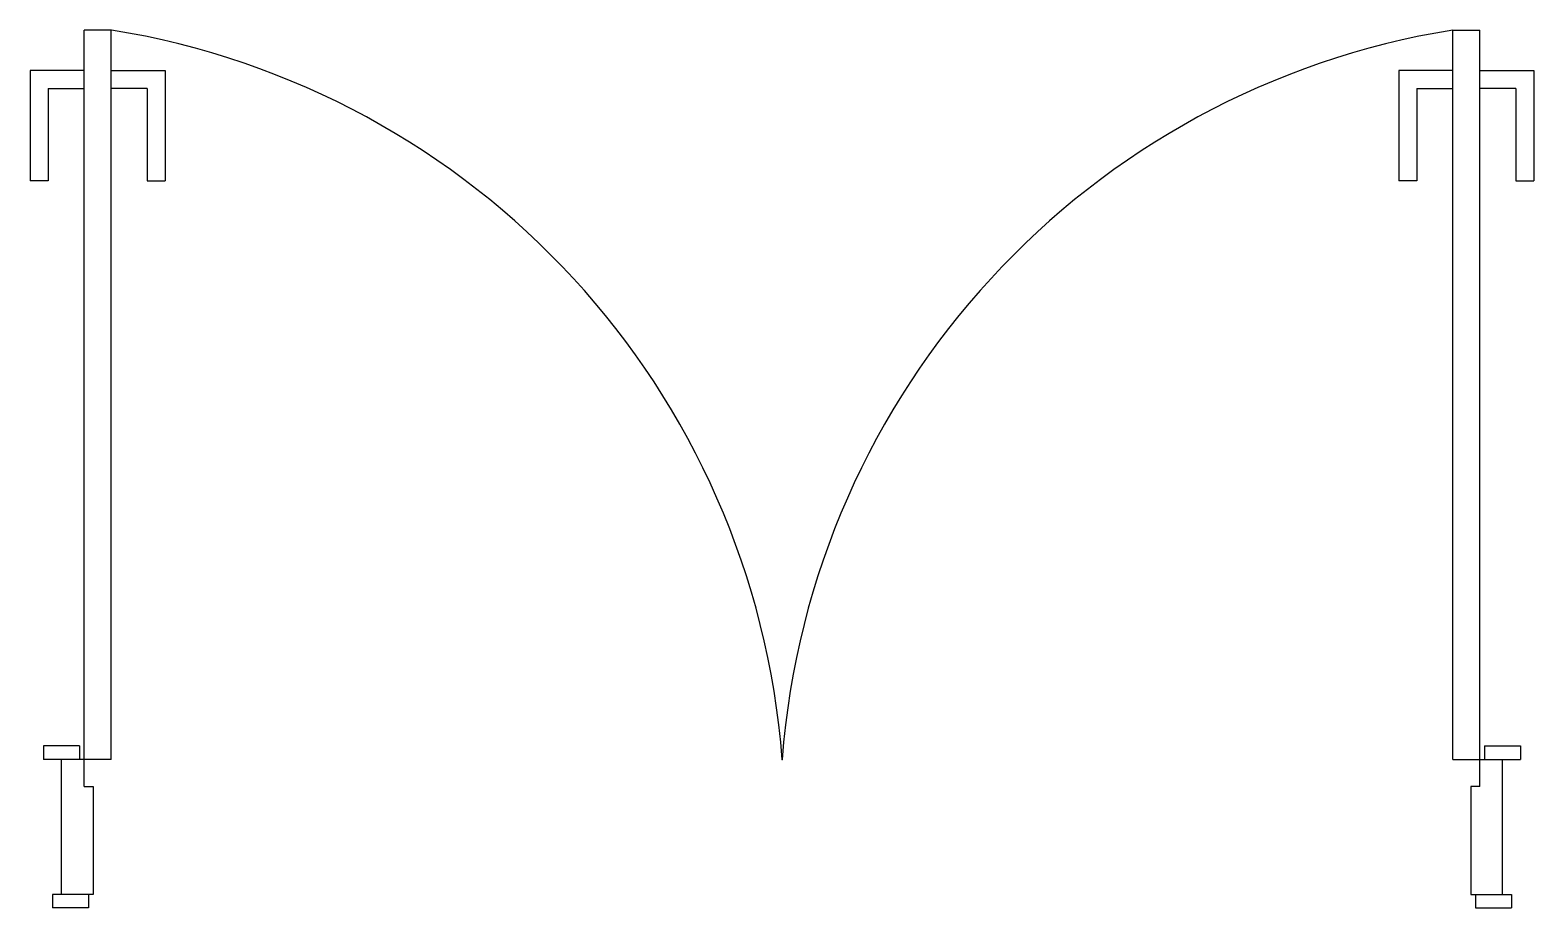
# Model space of a CAD drawing. Extents: x -94 to 73, y -13 to 85.
import ezdxf

# ---------------------------------------------------------------- set-up
doc = ezdxf.new("R2010")
doc.units = 0
doc.header["$MEASUREMENT"] = 0
doc.layers.add('Giro', color=1, linetype='CONTINUOUS')
doc.layers.add('Porta', color=2, linetype='CONTINUOUS')

msp = doc.modelspace()

# ---------------------------------------------------------------- linework, layer by layer
at = {"layer": 'Giro'}
for centre, start, end in [((-99.56, -3.21), 4.3344, 80.8662), ((77.61, -3.21), 99.1338, 175.6656)]:
    msp.add_arc(centre, 88.84, start, end, dxfattribs=at)
msp.add_point((-10.99, 3.5), dxfattribs=at)
at = {"layer": 'Porta'}
for p, q in [((-88.49, 0.5), (-88.49, 84.5)), ((-85.49, 84.5), (-88.49, 84.5)), ((-85.49, 3.5), (-85.49, 84.5)), ((63.51, 3.5), (63.51, 84.5)), ((63.51, 84.5), (66.51, 84.5)), ((66.51, 0.5), (66.51, 84.5)), ((-94.49, 80), (-94.49, 67.75)), ((-88.49, 80), (-94.49, 80)), ((-85.49, 80), (-79.49, 80)), ((-79.49, 80), (-79.49, 67.75)), ((57.51, 80), (57.51, 67.75)), ((63.51, 80), (57.51, 80)), ((66.51, 80), (72.51, 80)), ((72.51, 80), (72.51, 67.75)), ((-92.49, 78), (-92.49, 67.75)), ((-92.49, 78), (-88.49, 78)), ((-81.49, 78), (-85.49, 78)), ((-81.49, 78), (-81.49, 67.75)), ((59.51, 78), (59.51, 67.75)), ((59.51, 78), (63.51, 78)), ((70.51, 78), (66.51, 78)), ((70.51, 78), (70.51, 67.75)), ((-92.49, 67.75), (-94.49, 67.75)), ((-81.49, 67.75), (-79.49, 67.75)), ((59.51, 67.75), (57.51, 67.75)), ((70.51, 67.75), (72.51, 67.75)), ((-88.99, 5), (-92.99, 5)), ((-92.99, 5), (-92.99, 3.5)), ((-85.49, 3.5), (-92.99, 3.5)), ((-90.99, -11.5), (-90.99, 3.5)), ((-88.99, 5), (-88.99, 3.5)), ((63.51, 3.5), (71.01, 3.5)), ((67.01, 5), (71.01, 5)), ((67.01, 5), (67.01, 3.5)), ((69.01, -11.5), (69.01, 3.5)), ((71.01, 5), (71.01, 3.5)), ((-88.49, 0.5), (-87.49, 0.5)), ((-87.49, 0.5), (-87.49, -11.5)), ((65.51, 0.5), (65.51, -11.5)), ((66.51, 0.5), (65.51, 0.5)), ((-87.49, -11.5), (-91.99, -11.5)), ((-91.99, -11.5), (-91.99, -13)), ((-87.99, -11.5), (-87.99, -13)), ((65.51, -11.5), (70.01, -11.5)), ((66.01, -11.5), (66.01, -13)), ((70.01, -11.5), (70.01, -13)), ((-87.99, -13), (-91.99, -13)), ((66.01, -13), (70.01, -13))]:
    msp.add_line(p, q, dxfattribs=at)

doc.saveas('drawing.dxf')
